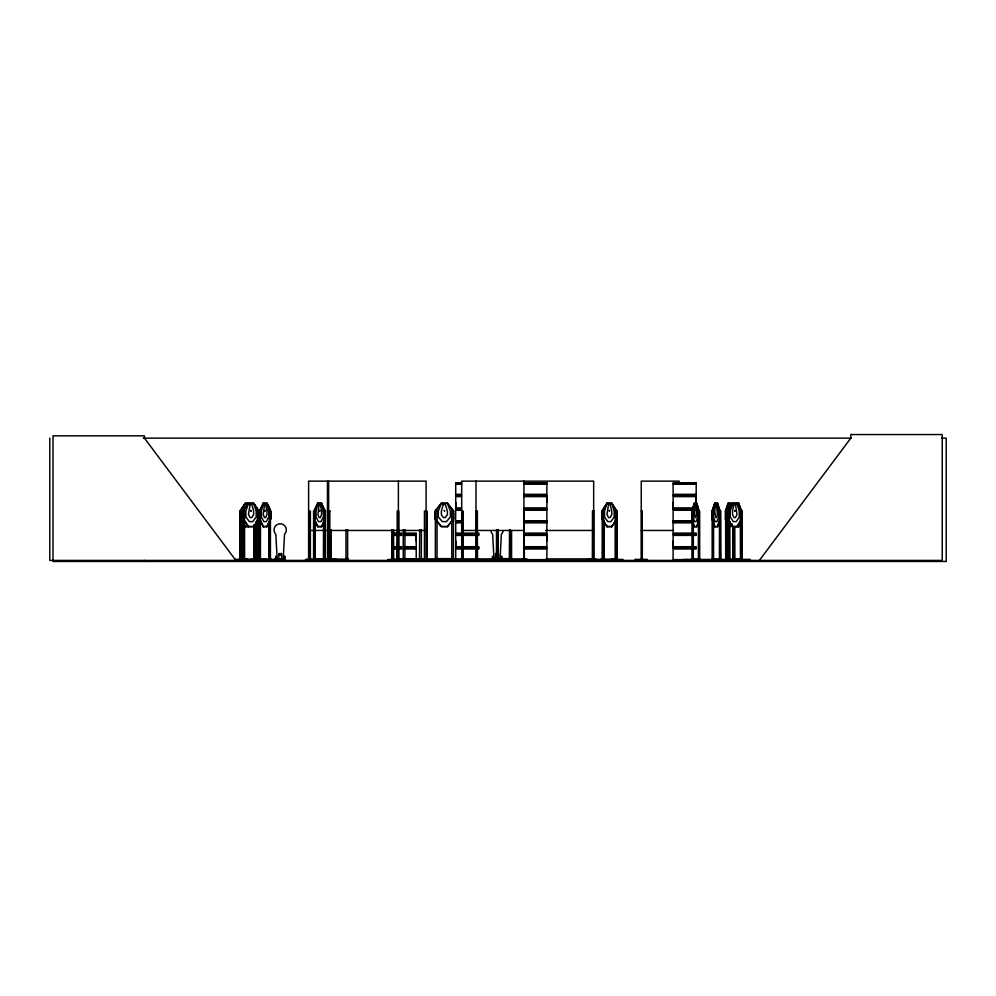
<?xml version="1.0" encoding="UTF-8"?>
<svg xmlns="http://www.w3.org/2000/svg" width="996" height="996" viewBox="0 0 996 996"><rect width="100%" height="100%" fill="white"/><g stroke="black" fill="none" stroke-linecap="round" stroke-linejoin="round"><path stroke-width="1.49" d="M416.204 541.052L416.204 535.387M478.802 546.717L455.72 546.717L455.745 541.052M461.497 507.923L455.72 507.923L455.745 502.258M546.854 541.052L546.854 535.387L523.796 535.387M546.854 502.258L546.854 496.593L523.796 496.593M696.192 546.717L673.122 546.717L673.147 541.052M692.818 507.923L673.122 507.923L673.147 502.258M696.167 502.258L696.167 496.593M337.046 560.325L304.788 560.424M417.2 560.325L435.688 560.262M283.262 558.059L284.545 534.279A6.163 6.163 0 0 0 284.545 525.564A6.163 6.163 0 0 0 275.83 525.564A6.163 6.163 0 0 0 275.83 534.279L277.112 558.059M500.104 558.059L501.374 534.279A6.163 6.163 0 0 0 502.968 531.515M280.274 554.822L280.038 554.535M280.175 553.876C282.789 555.457 277.66 555.556 280.212 553.876M496.307 554.834L496.506 555.17M695.382 510.512L695.407 510.438M635.099 560.424L647.226 560.262M635.436 560.262L635.485 559.403L647.3 559.403L647.3 560.424M700.798 559.491L700.848 560.424M264.475 504.424L263.28 514.546L264.475 517.571L265.695 517.571L266.94 514.546L266.94 511.097L265.695 504.424L264.314 504.424M319.106 504.424L317.911 514.546L319.106 517.571L320.339 517.571L321.584 514.546L321.584 511.097L320.339 504.424L318.944 504.424M704.11 559.491L704.16 560.424M720.357 560.3L720.158 511.035L717.444 503.217M720.718 559.491L720.768 560.424M741.584 560.3L741.659 511.035M264.961 511.085L265.123 510.438M453.329 560.424L484.131 560.262M264.911 511.073L265.048 510.438M319.542 511.073L319.691 510.438M317.898 503.416L316.056 511.097L316.056 516.974L318.521 521.618L320.973 521.618L323.401 516.974L323.401 511.097L321.571 503.416L317.736 503.416M246.485 507.101L247.157 504.424M251.652 559.491L266.442 559.403L266.442 560.424M251.627 560.262L251.727 559.403M305.797 560.3L305.772 559.403L321.073 559.403L321.073 560.424M734.886 511.085L734.699 510.438L734.948 511.073M697.163 510.55L697.163 510.973M609.328 510.512L609.49 511.085M322.032 560.3L322.181 559.403L337.034 559.491L337.046 560.424M335.117 559.491L335.216 560.424M698.358 511.048L699.678 511.097L699.69 560.424M718.066 510.55L718.079 510.973M691.896 511.097L694.2 503.217L696.802 503.217L699.105 511.097L699.092 560.424M694.386 503.217L692.083 511.097L692.083 560.424M696.615 526.685C700.238 519.252 699.59 510.898 696.615 503.217M250.768 511.073L250.967 510.438L251.179 511.085M496.444 554.635L496.556 554.299M279.689 554.249C279.527 555.855 280.81 553.278 280.001 554.1M490.069 560.424L502.034 560.262M596.579 560.262L596.679 559.403L596.704 560.424M242.725 560.424L242.9 511.097L245.452 503.416L253.619 503.416L256.184 511.097L256.184 516.974L252.772 521.618L249.336 521.618L245.863 516.974L245.863 511.097L248.452 503.416L243.186 511.097M444.328 510.512L444.527 511.085M719.411 560.424L719.486 510.612L720.805 511.097L720.892 560.424M717.444 526.685L720.245 518.792L717.618 526.685L714.68 526.685L712.053 518.792L711.966 511.035L714.68 503.217L717.618 503.217M712.24 511.097L714.867 503.217M728.263 503.217L725.636 511.097L725.698 560.424M731.687 523.908L730.84 526.685L731.873 523.908M738.671 526.685L740.14 522.639M740.202 522.763L738.845 526.685L732.446 526.685L727.864 518.854L728.001 511.035L732.583 503.217M234.172 560.424L247.655 560.175L247.718 559.403L247.755 560.424M234.907 560.262L235.019 559.403L247.755 559.403M387.407 560.424L413.303 560.424M441.34 503.416L438.302 511.097L438.302 516.974L442.361 521.618L446.395 521.618L450.391 516.974L450.391 511.097L447.391 503.416L441.34 503.416L435.277 511.097C437.954 511.67 436.945 509.828 437.057 511.085L437.057 558.893M310.242 558.632L310.366 560.3M311.101 560.262L311.225 559.403L311.262 560.424M327.086 559.491L327.049 560.262M259.421 511.097L263.205 503.217M266.779 526.473C272.381 519.576 272.107 510.487 267.003 503.217L263.044 503.217M266.841 526.685L270.613 518.792L270.576 511.035L266.841 503.217M270.738 518.854L267.003 526.685L263.044 526.685M317.836 503.217L314.064 511.097L314.089 560.424L313.977 558.632M321.471 526.685L325.256 518.792L325.219 511.035L321.471 503.217M323.551 511.097L325.381 511.035L325.381 518.854L321.633 526.685L317.674 526.685L313.939 518.854L313.939 511.035L317.674 503.217L321.633 503.217M740.476 511.01L740.613 510.512M737.015 526.473L741.796 518.854L741.796 511.035L737.09 503.217M737.09 526.685L741.796 518.854M611.955 526.685L606.875 526.685L601.982 518.854L601.982 511.035L606.875 503.217L611.955 503.217M607 503.217L602.144 511.097L602.107 518.854L607 526.685M607.074 503.416L602.269 511.097L602.343 560.424M611.756 526.473L616.848 518.854L616.848 511.035L611.843 503.217M611.843 526.685L616.848 518.854M240.011 511.035L245.265 503.217L253.706 503.217L258.96 511.035L258.948 560.424M245.377 503.217L240.185 511.097L240.011 518.854L245.377 526.685M245.452 503.416L240.285 511.097L240.223 560.424M248.378 526.685L243.012 518.854L243.012 511.035L248.378 503.217M245.265 526.685L253.706 526.685L258.786 518.792L258.848 511.035L253.594 503.217M253.706 526.685L258.674 518.792M759.375 560.424L850.808 438.14L850.808 434.542L942.228 434.542L942.228 560.424L49.8 560.424L49.8 438.14M461.484 521.157L455.496 521.443L461.509 521.605M453.454 518.792L447.391 526.473L441.34 526.473L435.277 518.792M447.49 526.685L453.666 518.854L453.666 511.035L447.49 503.217M712.8 511.023L712.825 510.512M726.196 511.023L726.221 510.512M275.294 559.615L275.058 558.968L274.336 560.35L276.365 560.387L275.606 556.403L276.315 556.403L276.315 558.968M275.606 559.615L274.884 560.35L275.693 559.976M275.755 560.375L275.058 559.939M282.503 559.615L281.818 560.399L283.81 560.387M283.188 560.375L282.503 559.939M283.736 560.375L283.038 559.615L282.316 560.35L283.138 559.976M284.072 556.403L284.844 556.403L284.121 560.35L284.931 559.976L284.209 559.976M285.03 560.337L284.395 559.976M673.059 560.399L692.83 559.926M725.275 560.3L725.362 559.403L725.387 560.424M455.57 521.244L455.72 510.201L461.497 510.201M692.83 521.157L672.898 521.443L692.83 521.73M603.526 511.01L603.489 510.5M615.354 511.01L615.316 510.5M267.849 510.525L267.874 510.55M322.492 510.525L322.517 510.55M721.863 560.3L722.025 559.403L722.063 560.424M719.411 511.085L719.373 510.5M607.859 560.262L587.64 560.3M280.86 554.61L280.411 554.013M497.564 554.249L497.477 554.971L497.477 554.299M241.729 511.023L239.887 511.097L239.887 560.424M260.579 511.023L256.881 511.097M740.289 511.097L740.451 560.424M244.68 511.023L242.9 511.097M444.577 511.097L444.39 510.438M327.46 558.632L327.659 560.424M143.275 438.14L851.281 438.14M941.531 438.14L946.2 438.14L946.2 561.458L53.012 561.458L53.012 435.825L144.445 435.825L144.445 438.14L235.865 560.424M461.509 482.911L455.72 482.886L461.484 482.948M455.695 483.334L461.484 483.334L455.695 483.384L455.745 494.315L461.497 494.315M546.891 483.334L523.772 483.334L546.891 483.384L546.854 494.315L523.796 494.315M696.192 494.315L673.122 494.315L673.122 483.396L696.216 483.334L696.167 494.315M673.097 483.359L696.216 483.359M455.745 484.056L461.522 484.056M523.821 484.056L546.854 484.056M673.147 484.056L696.167 484.056M455.558 495.099L461.409 495.099M523.635 495.099L547.041 495.099M672.96 495.099L696.353 495.099M455.558 495.809L461.409 495.809M523.635 495.809L547.041 495.809M672.96 495.809L696.353 495.809M461.497 496.593L455.72 496.593L455.72 507.923M447.503 503.217L441.24 503.217L435.078 511.035L435.078 518.854L441.253 526.685L447.503 526.685M731.027 503.217L728.088 503.217L725.462 511.097L725.362 518.854L728.263 526.685L725.462 518.792M263.106 503.416L266.94 503.416L268.758 511.097L268.758 516.974L266.343 521.618L263.89 521.618L261.425 516.974L261.425 511.097L263.268 503.416L259.583 511.097L259.583 518.792L263.268 526.473M611.88 503.416L606.95 503.416L604.547 511.097L604.547 516.974L607.772 521.618L610.971 521.618L614.146 516.974L614.146 511.097L611.756 503.416L616.686 511.097L616.81 560.424M696.764 503.416L694.237 503.416L693.054 511.097L693.054 516.974L694.635 521.618L696.192 521.618L697.735 516.974L696.578 503.416M717.581 503.416L714.73 503.416L713.385 516.974L715.178 521.618L716.958 521.618L718.726 516.974L717.394 503.416L720.071 511.097L720.071 518.792M730.977 503.416L728.126 503.416L726.794 511.097L726.794 516.974L728.574 521.618M738.808 503.416L732.521 503.416L730.267 511.097L730.267 516.974L733.28 521.618L736.281 521.618L739.244 516.974L739.244 511.097L737.015 503.416L741.51 511.097L741.647 518.792M247.045 504.424L248.876 504.424M695.967 504.424L694.996 504.424L694.237 511.097L694.996 517.571L695.781 517.571L696.578 514.546L695.781 504.424M716.672 504.424L715.601 504.424L714.742 511.097L715.601 517.571L716.498 517.571L717.406 514.546L716.498 504.424M730.08 504.424L728.997 504.424L728.138 511.097L728.051 560.424M735.633 504.424L733.99 504.424L732.533 511.097L732.533 514.546L733.99 517.571L735.496 517.571L737.015 514.546L735.496 504.424M736.828 504.424L737.899 504.424M523.796 507.923L546.879 507.923L546.879 496.593M455.558 508.719L461.409 508.719M523.635 508.719L547.041 508.719M672.96 508.719L692.93 508.719M455.558 509.417L461.409 509.417M523.635 509.417L547.041 509.417M672.96 509.417L692.93 509.417M523.796 510.201L546.879 510.201L546.879 521.132L523.684 521.58L546.891 521.605M692.818 510.201L673.122 510.201L673.122 521.132M241.742 510.5L241.655 560.424M257.441 510.5L257.055 560.424M260.491 510.425L260.429 560.424M269.692 510.512L269.518 511.06M324.335 510.512L324.061 560.424L323.937 558.632M741.472 511.097L738.845 503.217L732.446 503.217L727.864 511.035C729.844 512.803 729.508 509.168 729.097 511.06M740.377 510.512L742.045 511.097L741.995 560.424M270.738 511.035L269.418 511.097L269.306 560.424M308.611 511.097L310.391 511.097L310.391 560.424M327.447 511.097L330.261 511.097M308.611 560.424L308.611 481.13L426.114 481.13L426.101 559.142L426.774 559.142L426.774 511.097L424.445 511.097L424.445 558.632M453.417 558.893L453.466 511.097L451.661 511.097L451.81 510.425L451.798 558.893M461.696 511.097L463.078 511.097L463.165 559.142L462.518 511.097M475.988 511.097L477.37 511.097L477.37 558.632M523.908 511.097L524.394 559.142M601.982 511.035L603.638 511.097L603.638 560.424M615.142 511.097L617.047 511.097L617.047 560.424M641.262 511.097L642.32 511.097M711.966 511.035L712.999 511.097L713.086 560.424M725.362 511.035L726.395 511.097L726.482 560.424M243.186 518.792L248.452 526.473M313.939 518.854L317.898 526.473M616.686 518.792L616.574 511.097M727.864 518.854L732.658 526.473M601.982 518.854L607.074 526.473M692.618 560.424L692.693 511.097L691.809 511.035L691.809 518.854L694.386 526.685M698.993 518.854L696.802 526.685L694.2 526.685L691.809 518.854M712.152 518.854L714.867 526.685M455.745 520.833L461.522 520.833M523.821 520.833L546.854 520.833M673.147 520.833L692.793 520.833M455.72 521.742L461.484 521.742M523.796 521.742L546.879 521.742M673.122 521.742L692.818 521.742M455.695 522.128L461.484 522.128L455.695 522.178L455.745 533.109L478.802 533.109M546.891 522.128L523.772 522.128L546.891 522.153L546.854 533.109L523.796 533.109M673.097 522.128L692.83 522.128L673.097 522.153L673.147 533.109L696.192 533.109M455.745 522.85L461.522 522.85M523.821 522.85L546.854 522.85M673.147 522.85L692.793 522.85M253.619 526.473L245.352 526.473L240.185 518.792M263.106 526.473L266.94 526.473M317.736 526.473L321.571 526.473M606.95 526.473L611.88 526.473M694.237 526.473L696.764 526.473M714.73 526.473L717.581 526.473M732.521 526.473L738.808 526.473M310.154 530.457L426.114 530.457M461.696 530.457L523.772 530.457M545.609 530.457L593.666 530.457M641.262 530.457L673.097 530.457M393.146 533.109L401.699 533.109M404.687 533.109L416.228 533.109M392.984 533.893L401.662 533.893M404.687 533.893L416.39 533.893M455.558 533.893L478.952 533.893M523.635 533.893L547.041 533.893M672.96 533.893L696.353 533.893M392.984 534.603L401.662 534.603M404.687 534.603L416.39 534.603M455.558 534.603L478.952 534.603M523.635 534.603L547.041 534.603M672.96 534.603L696.353 534.603M393.146 535.387L401.699 535.387M404.687 535.387L416.228 535.387L416.204 546.717M478.802 535.387L455.72 535.387L455.72 546.717M696.192 535.387L673.122 535.387L673.122 546.717M393.146 546.717L401.699 546.717M404.687 546.717L416.228 546.717M523.796 546.717L546.879 546.717L546.879 535.387M392.984 547.514L401.662 547.514M404.687 547.514L416.39 547.514M455.558 547.514L478.952 547.514M523.635 547.514L547.041 547.514M672.96 547.514L696.353 547.514M392.984 548.211L401.662 548.211M404.687 548.211L416.39 548.211M455.558 548.211L478.952 548.211M523.635 548.211L547.041 548.211M672.96 548.211L696.353 548.211M393.146 548.995L401.699 548.995M404.687 548.995L416.228 548.995M478.802 548.995L455.72 548.995L455.72 559.926M523.796 548.995L546.879 548.995L546.879 559.926L527.158 559.951M696.192 548.995L673.122 548.995L673.122 559.926M495.647 553.577L495.647 558.968L495.635 553.577L498.473 553.577L498.349 559.142M500.104 558.059L493.929 558.059L492.659 534.279A6.163 6.163 0 0 1 491.065 531.515M242.725 558.632L244.817 558.632L244.817 560.424M253.731 558.632L255.823 558.632M260.628 558.632L256.719 558.632L256.719 560.424M270.588 558.632L268.746 558.632L268.796 560.424M313.416 558.632L315.259 558.632M323.389 558.632L325.231 558.632L325.107 560.424L325.07 511.097L321.422 503.416M398.998 558.632L397.055 559.142L397.653 531.03M403.056 558.632L419.503 559.142L419.69 529.598M419.49 558.632L421.557 558.632M426.96 558.632L424.259 559.142M435.152 558.632L453.653 558.632M461.534 558.632L463.227 558.632M475.827 558.632L477.458 559.142L476.81 511.097M496.319 558.632L498.374 558.632M509.342 558.632L511.732 558.632M523.759 558.632L524.817 558.632M592.346 558.632L594.301 558.632L594.263 560.424M615.167 558.632L617.221 558.632M641.15 558.632L642.445 558.632L642.395 560.424M691.946 558.632L693.49 558.632L693.415 560.424M699.839 558.632L698.296 558.632L698.37 560.424L698.445 511.097M712.115 558.632L713.721 558.632M719.349 558.632L720.955 558.632M725.511 558.632L727.055 559.142M728.026 558.632L730.031 558.632L730.006 560.424M732.745 558.632L734.948 558.632M740.202 558.632L742.219 558.632L742.306 560.424M327.659 558.893L331.257 558.893M546.256 558.893L595.571 558.893L595.571 560.424M241.48 559.142L257.055 559.142M260.081 559.142L269.306 559.142M323.937 559.142L314.711 558.632M327.447 559.142L328.12 559.142M331.369 559.142L345.761 559.142M603.788 559.142L615.578 559.142M692.818 559.142L698.968 559.142M713.086 559.142L719.996 559.142M726.482 559.142L740.663 559.142M270.29 559.403L277.672 559.403L277.361 560.375M348.002 559.491L348.139 560.3M396.669 559.491L388.241 559.491L388.365 560.424M603.763 559.403L587.453 559.403L587.453 560.424M728.972 559.491L683.742 559.491L683.791 560.424M275.058 559.615L284.844 559.615L285.578 560.337L284.358 558.968L284.545 559.615M393.171 559.628L396.582 559.628M527.195 559.628L546.854 559.628M673.147 559.628L692.793 559.628M396.508 559.926L392.984 560.337M251.029 560.3L278.27 560.424M348.762 560.325L348.04 560.262M503.478 560.3L534.23 560.424M611.469 559.491L611.469 560.175L623.471 560.424M729.234 510.5L729.321 560.3M748.22 559.403L748.183 560.424M392.275 559.403L392.436 560.3M600.65 559.403L600.8 560.3M332.39 560.262L332.315 559.403L332.291 560.424M742.331 559.403L742.418 560.3M726.109 560.3L726.134 558.632M712.314 559.403L712.302 560.424M712.713 560.3L712.837 523.435M673.57 559.403L673.545 560.424M673.607 560.262L750.586 560.424M708.044 559.491L707.994 560.424M690.938 559.403L690.925 560.424M447.391 503.416L453.454 511.097M253.507 503.416L258.674 511.097L258.574 560.424M728.026 518.792L732.583 526.685M314.064 518.792L317.836 526.685M266.779 503.416L270.451 511.097L270.426 560.424L270.551 558.632M259.421 518.792L263.205 526.685M738.671 503.217L741.298 511.097M730.84 503.217L731.873 505.98M731.687 505.98L730.79 503.416L731.238 505.98M609.378 510.438L609.552 511.073M728.138 514.546L728.711 516.563M319.753 510.438L319.903 511.073M738.621 503.416L739.281 507.263M729.894 504.424L730.442 508.433M750.137 560.424L750.137 559.403L735.758 559.403L735.758 560.424M741.759 558.632L741.759 560.424M741.41 558.632L741.348 560.424M740.24 558.632L740.24 560.424M734.799 526.523L734.886 559.142M734.226 526.523L734.226 558.893M733.492 526.523L733.467 558.893M732.894 526.523L732.894 558.893M729.869 521.892L729.869 560.424M729.57 558.632L729.57 560.424M729.221 558.632L729.159 560.424M728.487 558.632L728.487 560.424M728.275 558.632L728.275 560.424M726.968 521.892L726.968 558.893M726.233 518.804L726.221 560.424M719.971 558.632L720.058 560.424M713.572 520.348L713.572 560.424M712.152 511.035L712.177 560.424M698.831 558.632L698.931 560.424M696.192 502.258L696.192 496.593L673.122 496.593L673.122 507.923M693.341 521.892L693.341 560.424M692.818 558.632L692.818 560.424M692.494 558.632L692.494 560.424M679.16 484.218L679.16 481.13L641.262 481.13L641.187 560.424M642.32 531.03L642.32 560.424M641.997 558.632L641.997 560.424M641.922 511.097L641.785 560.424M641.673 511.097L641.723 560.424M635.498 559.403L635.498 560.424M622.649 560.424L622.649 559.403L611.37 559.403L611.37 560.424M615.727 521.892L615.727 560.424L615.366 558.632M615.192 510.5L615.179 560.424M604.174 559.142L602.144 558.632L602.157 560.424M604.024 520.348L604.024 560.424M603.788 558.632L603.788 560.424M603.427 558.632L603.364 560.424M602.966 558.632L602.966 560.424M602.916 558.632L602.916 560.424M602.705 518.804L602.555 560.424M600.613 559.403L600.613 560.424M594.126 560.424L594.126 511.097L592.495 511.097L592.359 560.424M593.666 511.956L593.666 481.13L461.696 481.13L461.696 558.632M593.23 558.632L593.23 560.424M593.155 558.632L593.155 560.424M592.956 511.097L592.819 560.424M592.57 558.632L592.57 560.424M591.973 558.893L591.973 560.424M526.921 560.424L526.921 558.893L396.408 558.893L396.408 560.424M523.908 481.13L523.908 558.632M523.323 558.893L523.323 560.424M511.571 531.03L511.571 558.632M510.749 531.03L510.101 559.142L510.189 531.03M509.902 529.598L509.902 558.893M509.753 558.632L497.963 558.632M509.516 529.598L509.354 559.142M501.685 559.615L501.685 556.403L500.901 556.403L500.963 558.968M501.623 556.403L501.623 559.615M498.199 529.598L498.199 558.893M497.813 529.598L497.813 558.893M496.481 529.598L496.481 558.893M493.145 558.968L493.145 556.403L492.373 556.403L492.373 559.615M476.536 511.097L476.536 558.632M475.988 481.13L475.988 558.632M462.244 511.097L462.244 558.632M435.389 511.097L435.352 558.893M426.749 511.097L426.749 559.142M421.358 529.598L421.358 558.893M416.204 548.995L416.228 559.926M404.911 529.598L404.924 558.893M403.243 529.598L403.255 558.893M400.006 558.893L400.006 560.424M398.836 558.632L398.836 511.097L397.192 511.097L397.192 558.632M398.388 481.13L398.388 558.632M393.781 560.424L393.781 558.632L391.627 558.632L391.627 560.424M393.607 529.598L393.607 560.424M393.457 558.632L393.495 560.424M392.262 558.632L392.25 560.424M392.05 529.598L392.05 560.424M391.814 529.598L391.814 560.424M347.878 560.424L347.816 558.632L345.761 558.632L345.761 560.424M347.629 529.598L347.629 560.424M347.43 558.632L347.442 560.424M346.147 558.632L346.147 560.424M345.961 529.598L345.961 560.424M331.182 529.598L331.257 560.424L331.382 558.632L327.261 558.632L327.261 560.424M330.398 558.632L330.398 560.424M330.261 531.03L330.261 560.424M329.95 558.632L329.95 560.424M329.813 511.097L329.813 560.424M329.539 558.632L329.614 560.424M329.078 511.097L329.128 558.632M328.63 481.13L328.692 560.424M328.493 558.632L328.493 560.424M328.12 511.097L328.095 560.424M327.46 481.13L327.447 560.424M324.559 518.804L324.559 558.893M324.323 558.632L324.248 560.424M323.551 520.348L323.426 560.424M322.218 559.403L322.218 560.424M315.147 558.632L315.222 560.424M315.11 560.424L315.222 510.425L315.309 511.085L313.578 511.097L313.578 560.424M314.599 520.348L314.599 558.893M314.4 558.632L314.288 560.424M310.578 560.424L310.578 558.632L308.424 558.632L308.424 560.424M309.009 558.632L309.034 560.424M308.797 511.097L308.797 560.424M306.37 559.403L306.37 560.424M284.794 556.403L284.794 559.615M284.134 556.403L284.134 558.968L276.266 558.968L276.266 556.403M281.631 558.968L281.644 553.577L278.805 553.577L278.805 558.968M275.245 558.968L275.108 559.615M269.692 558.632L269.692 560.424M269.617 558.632L269.617 560.424M268.908 521.892L268.908 560.424M260.591 558.632L260.591 560.424M259.732 558.632L259.732 560.424M259.645 558.632L259.645 560.424M259.296 511.035L259.458 560.424M258.811 558.632L258.823 560.424M257.441 558.632L257.491 560.424M256.881 520.348L256.881 558.893M255.661 521.892L255.661 558.893M254.229 524.979L254.229 558.893M253.893 524.979L253.731 559.142M244.593 560.424L244.555 510.425L244.53 511.06M244.543 558.632L244.543 560.424M243.497 558.632L243.447 560.424M243.124 511.035L243.236 560.424M243.074 558.632L243.012 560.424M241.816 560.424L241.816 558.632L239.725 558.632L239.725 560.424M240.447 558.632L240.497 560.424M240.061 558.632L240.011 560.424M238.044 559.403L238.044 560.424M235.056 559.403L235.056 560.424M144.445 560.424L144.445 561.458M692.618 510.749L692.618 510.749M262.297 510.699L262.297 510.699M737.887 510.699L737.887 510.699M247.095 510.699L247.095 510.699M254.627 510.699L254.627 510.699M448.574 510.699L448.574 510.699M608.531 504.424L606.975 514.546L608.531 517.571L610.137 517.571L611.768 514.546L611.768 511.097L610.137 504.424L608.531 504.424M250.145 504.424L248.477 514.546L250.145 517.571L251.876 517.571L253.631 514.546L253.631 511.097L251.876 504.424L250.046 504.424M443.32 504.424L441.365 511.097L441.365 514.546L443.32 517.571L445.337 517.571L447.403 514.546L447.403 511.097L445.337 504.424L443.32 504.424M277.398 559.615C275.083 560.599 279.739 560.549 277.398 559.615M546.879 482.886L523.796 482.886L546.891 482.935M696.192 482.886L673.122 482.886L696.216 482.935M616.449 560.424L616.449 558.632L616.387 560.424M616.001 560.424L616.001 558.632L615.939 560.424"/></g></svg>
